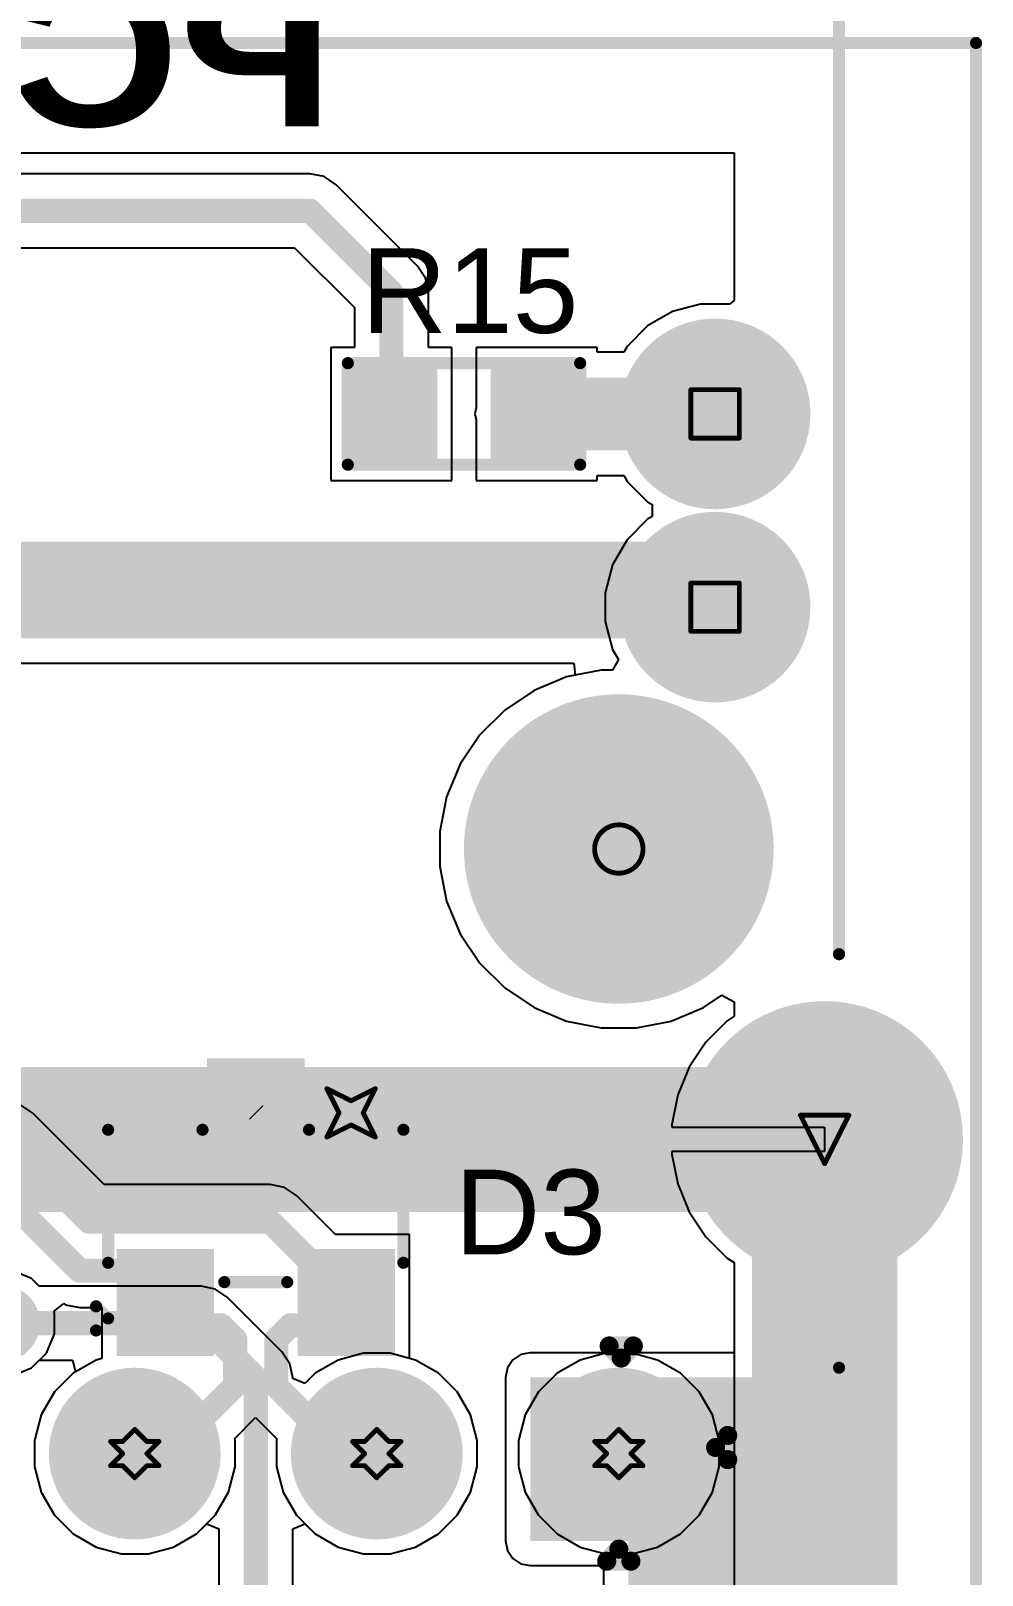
# Model space of a CAD drawing. Header units: inches. Extents: x -0.8 to 12, y -0.1 to 3.7.
# Drawn here: x 0.909 to 1.302, y 1.321 to 1.959 of the extents above; entities that cross this region are included whole.
import ezdxf

# ---------------------------------------------------------------- set-up
doc = ezdxf.new("R2010")
doc.units = ezdxf.units.IN
doc.header["$MEASUREMENT"] = 0
for name, color, linetype in [('Board Outline', 216, 'Continuous'), ('Bottom Layer', 5, 'Continuous'), ('Bottom Overlay', 54, 'Continuous'), ('Bottom Solder', 6, 'Continuous'), ('Drill Drawing', 1, 'Continuous'), ('Multi-Layer', 9, 'Continuous'), ('Pad Holes', 156, 'Continuous'), ('Top Layer', 1, 'Continuous'), ('Top Overlay', 2, 'Continuous'), ('Top Paste', 8, 'Continuous'), ('Top Solder', 216, 'Continuous'), ('Via Holes', 16, 'Continuous')]:
    doc.layers.add(name, color=color, linetype=linetype)
doc.styles.add('Arial', font='', dxfattribs={"height": 0.2})
doc.styles.add('Arial Black_Bold', font='', dxfattribs={"height": 0.2})
doc.styles.get('Arial').set_extended_font_data('Arial')
doc.styles.get('Arial Black_Bold').set_extended_font_data('Arial Black', bold=True)

# ---------------------------------------------------------------- blocks, each defined once
blk = doc.blocks.new('SOT_23_2')
at = {"layer": 'Top Layer'}
for points in [[(-0.01614, 0.05748), (0.01614, 0.05748), (0.01614, 0.02126), (-0.01614, 0.02126)], [(-0.05354, -0.02126), (-0.02126, -0.02126), (-0.02126, -0.05748), (-0.05354, -0.05748)], [(0.02126, -0.02126), (0.05354, -0.02126), (0.05354, -0.05748), (0.02126, -0.05748)]]:
    blk.add_hatch(color=1, dxfattribs=at).paths.add_polyline_path(points)
at = {"layer": 'Top Paste'}
for points in [[(-0.01614, 0.05748), (0.01614, 0.05748), (0.01614, 0.02126), (-0.01614, 0.02126)], [(-0.05354, -0.02126), (-0.02126, -0.02126), (-0.02126, -0.05748), (-0.05354, -0.05748)], [(0.02126, -0.02126), (0.05354, -0.02126), (0.05354, -0.05748), (0.02126, -0.05748)]]:
    blk.add_hatch(color=8, dxfattribs=at).paths.add_polyline_path(points)
at = {"layer": 'Top Solder'}
for points in [[(-0.02014, 0.06148), (0.02014, 0.06148), (0.02014, 0.01726), (-0.02014, 0.01726)], [(-0.05754, -0.01726), (-0.01726, -0.01726), (-0.01726, -0.06148), (-0.05754, -0.06148)], [(0.01726, -0.01726), (0.05754, -0.01726), (0.05754, -0.06148), (0.01726, -0.06148)]]:
    blk.add_hatch(color=216, dxfattribs=at).paths.add_polyline_path(points)
at = {"layer": 'Top Overlay', "const_width": 0.005}
for points in [[(-0.061, 0.032), (-0.022, 0.032)], [(-0.061, -0.023), (-0.061, 0.032)], [(0.022, 0.032), (0.061, 0.032)], [(0.061, -0.023), (0.061, 0.032)], [(-0.013, -0.031), (0.013, -0.031)], [(-0.066, -0.051), (-0.066, -0.041)], [(-0.066, -0.041), (-0.061, -0.046)], [(-0.066, -0.051), (-0.061, -0.046)]]:
    blk.add_lwpolyline(points, dxfattribs=at)
at = {"layer": 'Top Overlay', "const_width": 0.0025}
for points in [[(-0.06225, 0.032, 1), (-0.05975, 0.032, 1)], [(-0.06225, 0.032, 1), (-0.05975, 0.032, 1)], [(-0.02325, 0.032, 1), (-0.02075, 0.032, 1)], [(0.02075, 0.032, 1), (0.02325, 0.032, 1)], [(0.05975, 0.032, 1), (0.06225, 0.032, 1)], [(0.05975, 0.032, 1), (0.06225, 0.032, 1)], [(-0.06225, -0.023, 1), (-0.05975, -0.023, 1)], [(0.05975, -0.023, 1), (0.06225, -0.023, 1)], [(-0.01425, -0.031, 1), (-0.01175, -0.031, 1)], [(0.01175, -0.031, 1), (0.01425, -0.031, 1)], [(-0.06725, -0.041, 1), (-0.06475, -0.041, 1)], [(-0.06725, -0.041, 1), (-0.06475, -0.041, 1)], [(-0.06225, -0.046, 1), (-0.05975, -0.046, 1)], [(-0.06225, -0.046, 1), (-0.05975, -0.046, 1)], [(-0.06725, -0.051, 1), (-0.06475, -0.051, 1)], [(-0.06725, -0.051, 1), (-0.06475, -0.051, 1)]]:
    blk.add_lwpolyline(points, format="xyb", close=True, dxfattribs=at)
blk = doc.blocks.new('ARJM11D7_114_AB_EW2_B_5')
at = {"layer": 'Bottom Layer'}
h = blk.add_hatch(color=5, dxfattribs=at)
edge = h.paths.add_edge_path()
edge.add_arc((0.26476, 0.26142), 0.03543, 0, 360)
h = blk.add_hatch(color=5, dxfattribs=at)
edge = h.paths.add_edge_path()
edge.add_arc((0.26476, 0.1815), 0.03543, 0, 360)
h = blk.add_hatch(color=5, dxfattribs=at)
edge = h.paths.add_edge_path()
edge.add_arc((0.31004, -0.03858), 0.05315, 0, 360)
h = blk.add_hatch(color=5, dxfattribs=at)
edge = h.paths.add_edge_path()
edge.add_arc((0.025, -0.1685), 0.0315, 0, 360)
h = blk.add_hatch(color=5, dxfattribs=at)
edge = h.paths.add_edge_path()
edge.add_arc((0.125, -0.1685), 0.0315, 0, 360)
h = blk.add_hatch(color=5, dxfattribs=at)
edge = h.paths.add_edge_path()
edge.add_arc((0.225, -0.1685), 0.0315, 0, 360)
at = {"layer": 'Bottom Solder'}
h = blk.add_hatch(color=6, dxfattribs=at)
edge = h.paths.add_edge_path()
edge.add_arc((0.26476, 0.26142), 0.03943, 0, 360)
h = blk.add_hatch(color=6, dxfattribs=at)
edge = h.paths.add_edge_path()
edge.add_arc((0.26476, 0.1815), 0.03943, 0, 360)
h = blk.add_hatch(color=6, dxfattribs=at)
edge = h.paths.add_edge_path()
edge.add_arc((0.225, 0.0815), 0.004, 0, 360)
h = blk.add_hatch(color=6, dxfattribs=at)
edge = h.paths.add_edge_path()
edge.add_arc((0.31004, -0.03858), 0.05715, 0, 360)
h = blk.add_hatch(color=6, dxfattribs=at)
edge = h.paths.add_edge_path()
edge.add_arc((0.025, -0.1685), 0.0355, 0, 360)
h = blk.add_hatch(color=6, dxfattribs=at)
edge = h.paths.add_edge_path()
edge.add_arc((0.125, -0.1685), 0.0355, 0, 360)
h = blk.add_hatch(color=6, dxfattribs=at)
edge = h.paths.add_edge_path()
edge.add_arc((0.225, -0.1685), 0.0355, 0, 360)
at = {"layer": 'Multi-Layer'}
h = blk.add_hatch(color=9, dxfattribs=at)
edge = h.paths.add_edge_path()
edge.add_arc((0.26476, 0.26142), 0.03543, 0, 360)
h = blk.add_hatch(color=9, dxfattribs=at)
edge = h.paths.add_edge_path()
edge.add_arc((0.26476, 0.1815), 0.03543, 0, 360)
h = blk.add_hatch(color=9, dxfattribs=at)
edge = h.paths.add_edge_path()
edge.add_arc((0.31004, -0.03858), 0.05315, 0, 360)
h = blk.add_hatch(color=9, dxfattribs=at)
edge = h.paths.add_edge_path()
edge.add_arc((0.025, -0.1685), 0.0315, 0, 360)
h = blk.add_hatch(color=9, dxfattribs=at)
edge = h.paths.add_edge_path()
edge.add_arc((0.125, -0.1685), 0.0315, 0, 360)
h = blk.add_hatch(color=9, dxfattribs=at)
edge = h.paths.add_edge_path()
edge.add_arc((0.225, -0.1685), 0.0315, 0, 360)
at = {"layer": 'Pad Holes'}
h = blk.add_hatch(color=7, dxfattribs=at)
edge = h.paths.add_edge_path()
edge.add_arc((0.26476, 0.26142), 0.02047, 0, 360)
h = blk.add_hatch(color=7, dxfattribs=at)
edge = h.paths.add_edge_path()
edge.add_arc((0.26476, 0.1815), 0.02047, 0, 360)
h = blk.add_hatch(color=7, dxfattribs=at)
edge = h.paths.add_edge_path()
edge.add_arc((0.225, 0.0815), 0.06398, 0, 360)
h = blk.add_hatch(color=7, dxfattribs=at)
edge = h.paths.add_edge_path()
edge.add_arc((0.31004, -0.03858), 0.03346, 0, 360)
h = blk.add_hatch(color=7, dxfattribs=at)
edge = h.paths.add_edge_path()
edge.add_arc((0.025, -0.1685), 0.0185, 0, 360)
h = blk.add_hatch(color=7, dxfattribs=at)
edge = h.paths.add_edge_path()
edge.add_arc((0.125, -0.1685), 0.0185, 0, 360)
h = blk.add_hatch(color=7, dxfattribs=at)
edge = h.paths.add_edge_path()
edge.add_arc((0.225, -0.1685), 0.0185, 0, 360)
at = {"layer": 'Top Layer'}
h = blk.add_hatch(color=1, dxfattribs=at)
edge = h.paths.add_edge_path()
edge.add_arc((0.26476, 0.26142), 0.03543, 0, 360)
h = blk.add_hatch(color=1, dxfattribs=at)
edge = h.paths.add_edge_path()
edge.add_arc((0.26476, 0.1815), 0.03543, 0, 360)
h = blk.add_hatch(color=1, dxfattribs=at)
edge = h.paths.add_edge_path()
edge.add_arc((0.31004, -0.03858), 0.05315, 0, 360)
h = blk.add_hatch(color=1, dxfattribs=at)
edge = h.paths.add_edge_path()
edge.add_arc((0.025, -0.1685), 0.0315, 0, 360)
h = blk.add_hatch(color=1, dxfattribs=at)
edge = h.paths.add_edge_path()
edge.add_arc((0.125, -0.1685), 0.0315, 0, 360)
h = blk.add_hatch(color=1, dxfattribs=at)
edge = h.paths.add_edge_path()
edge.add_arc((0.225, -0.1685), 0.0315, 0, 360)
at = {"layer": 'Top Solder'}
h = blk.add_hatch(color=216, dxfattribs=at)
edge = h.paths.add_edge_path()
edge.add_arc((0.26476, 0.26142), 0.03943, 0, 360)
h = blk.add_hatch(color=216, dxfattribs=at)
edge = h.paths.add_edge_path()
edge.add_arc((0.26476, 0.1815), 0.03943, 0, 360)
h = blk.add_hatch(color=216, dxfattribs=at)
edge = h.paths.add_edge_path()
edge.add_arc((0.225, 0.0815), 0.004, 0, 360)
h = blk.add_hatch(color=216, dxfattribs=at)
edge = h.paths.add_edge_path()
edge.add_arc((0.31004, -0.03858), 0.05715, 0, 360)
h = blk.add_hatch(color=216, dxfattribs=at)
edge = h.paths.add_edge_path()
edge.add_arc((0.025, -0.1685), 0.0355, 0, 360)
h = blk.add_hatch(color=216, dxfattribs=at)
edge = h.paths.add_edge_path()
edge.add_arc((0.125, -0.1685), 0.0355, 0, 360)
h = blk.add_hatch(color=216, dxfattribs=at)
edge = h.paths.add_edge_path()
edge.add_arc((0.225, -0.1685), 0.0355, 0, 360)
at = {"layer": 'Bottom Overlay'}
for points, const_width in [([(0.316, 0.038), (0.316, 0.509)], 0.005), ([(0.221, -0.124), (0.226, -0.129)], 0.00787), ([(0.221, -0.124), (0.231, -0.124)], 0.00787), ([(0.226, -0.129), (0.231, -0.124)], 0.00787), ([(0.316, -0.3465), (0.316, -0.133)], 0.005), ([(0.265, -0.166), (0.27, -0.161)], 0.00787), ([(0.27, -0.171), (0.27, -0.161)], 0.00787), ([(0.265, -0.166), (0.27, -0.171)], 0.00787), ([(0.22, -0.213), (0.225, -0.208)], 0.00787), ([(0.225, -0.208), (0.23, -0.213)], 0.00787), ([(0.22, -0.213), (0.23, -0.213)], 0.00787)]:
    blk.add_lwpolyline(points, dxfattribs=dict(at, const_width=const_width))
for points, const_width in [([(0.31475, 0.038, 1), (0.31725, 0.038, 1)], 0.0025), ([(0.21903, -0.124, 1), (0.22297, -0.124, 1)], 0.00394), ([(0.21903, -0.124, 1), (0.22297, -0.124, 1)], 0.00394), ([(0.22903, -0.124, 1), (0.23297, -0.124, 1)], 0.00394), ([(0.22903, -0.124, 1), (0.23297, -0.124, 1)], 0.00394), ([(0.22403, -0.129, 1), (0.22797, -0.129, 1)], 0.00394), ([(0.22403, -0.129, 1), (0.22797, -0.129, 1)], 0.00394), ([(0.31475, -0.133, 1), (0.31725, -0.133, 1)], 0.0025), ([(0.26803, -0.161, 1), (0.27197, -0.161, 1)], 0.00394), ([(0.26803, -0.161, 1), (0.27197, -0.161, 1)], 0.00394), ([(0.26303, -0.166, 1), (0.26697, -0.166, 1)], 0.00394), ([(0.26303, -0.166, 1), (0.26697, -0.166, 1)], 0.00394), ([(0.26803, -0.171, 1), (0.27197, -0.171, 1)], 0.00394), ([(0.26803, -0.171, 1), (0.27197, -0.171, 1)], 0.00394), ([(0.22303, -0.208, 1), (0.22697, -0.208, 1)], 0.00394), ([(0.22303, -0.208, 1), (0.22697, -0.208, 1)], 0.00394), ([(0.21803, -0.213, 1), (0.22197, -0.213, 1)], 0.00394), ([(0.21803, -0.213, 1), (0.22197, -0.213, 1)], 0.00394), ([(0.22803, -0.213, 1), (0.23197, -0.213, 1)], 0.00394), ([(0.22803, -0.213, 1), (0.23197, -0.213, 1)], 0.00394)]:
    blk.add_lwpolyline(points, format="xyb", close=True, dxfattribs=dict(at, const_width=const_width))
at = {"layer": 'Bottom Overlay', "style": 'Arial Black_Bold', "text_generation_flag": 2}
blk.add_text('PCB Edge', height=0.06, rotation=360, dxfattribs=at).set_placement((0.10739, 0.38034))
blk = doc.blocks.new('RES_0603_39')
at = {"layer": 'Top Layer'}
for points in [[(-0.015, 0.0175), (-0.015, -0.0175), (-0.045, -0.0175), (-0.045, 0.0175)], [(0.045, 0.0175), (0.045, -0.0175), (0.015, -0.0175), (0.015, 0.0175)]]:
    blk.add_hatch(color=1, dxfattribs=at).paths.add_polyline_path(points)
at = {"layer": 'Top Paste'}
for points in [[(-0.015, 0.0175), (-0.015, -0.0175), (-0.045, -0.0175), (-0.045, 0.0175)], [(0.045, 0.0175), (0.045, -0.0175), (0.015, -0.0175), (0.015, 0.0175)]]:
    blk.add_hatch(color=8, dxfattribs=at).paths.add_polyline_path(points)
at = {"layer": 'Top Solder'}
for points in [[(-0.011, 0.0215), (-0.011, -0.0215), (-0.049, -0.0215), (-0.049, 0.0215)], [(0.049, 0.0215), (0.049, -0.0215), (0.011, -0.0215), (0.011, 0.0215)]]:
    blk.add_hatch(color=216, dxfattribs=at).paths.add_polyline_path(points)
at = {"layer": 'Top Overlay', "const_width": 0.005}
for points in [[(-0.048, 0.021), (-0.048, -0.021)], [(0.048, 0.021), (-0.048, 0.021)], [(0.048, 0.021), (0.048, -0.021)], [(0.048, -0.021), (-0.048, -0.021)]]:
    blk.add_lwpolyline(points, dxfattribs=at)
at = {"layer": 'Top Overlay', "const_width": 0.0025}
for points in [[(-0.04925, 0.021, 1), (-0.04675, 0.021, 1)], [(-0.04925, 0.021, 1), (-0.04675, 0.021, 1)], [(0.04675, 0.021, 1), (0.04925, 0.021, 1)], [(0.04675, 0.021, 1), (0.04925, 0.021, 1)], [(-0.04925, -0.021, 1), (-0.04675, -0.021, 1)], [(-0.04925, -0.021, 1), (-0.04675, -0.021, 1)], [(0.04675, -0.021, 1), (0.04925, -0.021, 1)], [(0.04675, -0.021, 1), (0.04925, -0.021, 1)]]:
    blk.add_lwpolyline(points, format="xyb", close=True, dxfattribs=at)

msp = doc.modelspace()

# ---------------------------------------------------------------- hatches: boundary and pattern name
at = {"layer": 'Bottom Layer'}
h = msp.add_hatch(color=5, dxfattribs=at)
edge = h.paths.add_edge_path()
edge.add_arc((1.041, 1.512), 0.01181, 0, 360)
at = {"layer": 'Bottom Solder'}
h = msp.add_hatch(color=6, dxfattribs=at)
edge = h.paths.add_edge_path()
edge.add_arc((1.041, 1.512), 0.01581, 0, 360)
h = msp.add_hatch(color=6, dxfattribs=at)
edge = h.paths.add_edge_path()
edge.add_arc((0.89661, 1.425), 0.01581, 0, 360)
at = {"layer": 'Top Layer'}
h = msp.add_hatch(color=1, dxfattribs=at)
edge = h.paths.add_edge_path()
edge.add_arc((1.041, 1.512), 0.01181, 0, 360)
for points in [[(1.115, 1.335), (1.22246, 1.335), (1.22246, 1.4026), (1.115, 1.4026)], [(1.15554, 1.045), (1.22246, 1.045), (1.22246, 1.4026), (1.15554, 1.4026)]]:
    msp.add_hatch(color=1, dxfattribs=at).paths.add_polyline_path(points)
at = {"layer": 'Top Solder'}
h = msp.add_hatch(color=216, dxfattribs=at)
edge = h.paths.add_edge_path()
edge.add_arc((1.041, 1.512), 0.01581, 0, 360)
h = msp.add_hatch(color=216, dxfattribs=at)
edge = h.paths.add_edge_path()
edge.add_arc((0.89661, 1.425), 0.01581, 0, 360)
at = {"layer": 'Via Holes'}
h = msp.add_hatch(color=7, dxfattribs=at)
edge = h.paths.add_edge_path()
edge.add_arc((1.041, 1.512), 0.00591, 0, 360)

# ---------------------------------------------------------------- linework, layer by layer
at = {"layer": 'Board Outline', "const_width": 0.005}
for points in [[(0, 1.95441), (1.29921, 1.95441)], [(0, 1.95441), (1.29921, 1.95441)], [(1.29921, 0), (1.29921, 1.95441)], [(1.29921, 1.95441), (1.29921, 1.95441)]]:
    msp.add_lwpolyline(points, dxfattribs=at)
at = {"layer": 'Board Outline', "const_width": 0.0025}
msp.add_lwpolyline([(1.29796, 1.95441, 1), (1.30046, 1.95441, 1)], format="xyb", close=True, dxfattribs=at)
msp.add_lwpolyline([(1.29796, 1.95441, 1), (1.30046, 1.95441, 1)], format="xyb", close=True, dxfattribs=at)
msp.add_lwpolyline([(1.29796, 1.95441, 1), (1.30046, 1.95441, 1)], format="xyb", close=True, dxfattribs=at)
msp.add_lwpolyline([(1.29796, 1.95441, 1), (1.30046, 1.95441, 1)], format="xyb", close=True, dxfattribs=at)
msp.add_lwpolyline([(1.29796, 1.95441, 1), (1.30046, 1.95441, 1)], format="xyb", close=True, dxfattribs=at)
at = {"layer": 'Bottom Layer'}
for p, q in [((0.72019, 1.69793), (1.13303, 1.69793)), ((1.13004, 1.69224), (1.11657, 1.68666)), ((1.13353, 1.69293), (1.13004, 1.69224)), ((1.13303, 1.69793), (1.13353, 1.69293)), ((1.11657, 1.68666), (1.10446, 1.67856)), ((1.10446, 1.67856), (1.09415, 1.66826)), ((1.09415, 1.66826), (1.08606, 1.65614)), ((1.08606, 1.65614), (1.08048, 1.64268)), ((1.08048, 1.64268), (1.07764, 1.62839)), ((1.07764, 1.62839), (1.07764, 1.61382)), ((1.07764, 1.61382), (1.08048, 1.59952)), ((1.08048, 1.59952), (1.08606, 1.58606)), ((1.08606, 1.58606), (1.09415, 1.57395)), ((1.09415, 1.57395), (1.10446, 1.56364)), ((1.10446, 1.56364), (1.11657, 1.55555)), ((1.18665, 1.55555), (1.19423, 1.56061)), ((1.19423, 1.56061), (1.19923, 1.55793)), ((1.11657, 1.55555), (1.13004, 1.54997)), ((1.17319, 1.54997), (1.18665, 1.55555)), ((1.19923, 1.55197), (1.1964, 1.55008)), ((1.19923, 1.55793), (1.19923, 1.55197)), ((1.13004, 1.54997), (1.14433, 1.54713)), ((1.14433, 1.54713), (1.1589, 1.54713)), ((1.1589, 1.54713), (1.17319, 1.54997)), ((1.1964, 1.55008), (1.1876, 1.54128)), ((1.1876, 1.54128), (1.18069, 1.53094)), ((1.18069, 1.53094), (1.17593, 1.51944)), ((1.17593, 1.51944), (1.1735, 1.50724)), ((1.1735, 1.50724), (1.1735, 1.50602)), ((1.1735, 1.50602), (1.23665, 1.50602)), ((1.23665, 1.50602), (1.23665, 1.49602)), ((1.23665, 1.49602), (1.1735, 1.49602)), ((1.1735, 1.49602), (1.1735, 1.4948)), ((1.1735, 1.4948), (1.17593, 1.4826)), ((1.17593, 1.4826), (1.18069, 1.47111)), ((1.18069, 1.47111), (1.1876, 1.46077)), ((1.1876, 1.46077), (1.1964, 1.45197)), ((1.1964, 1.45197), (1.19923, 1.45008)), ((1.19923, 1.45008), (1.19923, 1.06347)), ((0.90897, 1.44349), (0.90095, 1.44681)), ((0.91217, 1.44029), (0.90897, 1.44349)), ((0.979, 1.44029), (0.91217, 1.44029)), ((0.98485, 1.43913), (0.979, 1.44029)), ((0.98981, 1.43581), (0.98485, 1.43913)), ((1.01243, 1.4132), (0.98981, 1.43581)), ((1.01574, 1.40824), (1.01243, 1.4132)), ((1.04615, 1.4126), (1.0356, 1.40977)), ((1.05708, 1.4126), (1.04615, 1.4126)), ((1.06763, 1.40977), (1.05708, 1.4126)), ((1.14615, 1.4126), (1.1356, 1.40977)), ((1.15708, 1.4126), (1.14615, 1.4126)), ((1.16763, 1.40977), (1.15708, 1.4126)), ((0.90095, 1.40319), (0.90897, 1.40651)), ((0.90897, 1.40651), (0.91217, 1.40971)), ((0.91217, 1.40971), (0.92583, 1.40971)), ((0.92583, 1.40971), (0.92712, 1.40488)), ((0.92712, 1.40488), (0.92613, 1.40431)), ((1.01691, 1.40239), (1.01574, 1.40824)), ((1.0356, 1.40977), (1.02613, 1.40431)), ((1.07709, 1.40431), (1.06763, 1.40977)), ((1.1356, 1.40977), (1.12613, 1.40431)), ((1.17709, 1.40431), (1.16763, 1.40977)), ((0.92613, 1.40431), (0.91841, 1.39658)), ((1.01691, 1.40215), (1.01691, 1.40239)), ((1.02191, 1.40008), (1.01691, 1.40215)), ((1.02613, 1.40431), (1.02191, 1.40008)), ((1.08482, 1.39658), (1.07709, 1.40431)), ((1.12613, 1.40431), (1.11841, 1.39658)), ((1.18482, 1.39658), (1.17709, 1.40431)), ((0.91841, 1.39658), (0.91295, 1.38712)), ((1.09028, 1.38712), (1.08482, 1.39658)), ((1.11841, 1.39658), (1.11295, 1.38712)), ((1.19028, 1.38712), (1.18482, 1.39658)), ((0.91295, 1.38712), (0.91012, 1.37657)), ((1.09311, 1.37657), (1.09028, 1.38712)), ((1.11295, 1.38712), (1.11012, 1.37657)), ((1.19311, 1.37657), (1.19028, 1.38712)), ((0.91012, 1.37657), (0.91012, 1.36564)), ((1.09311, 1.36564), (1.09311, 1.37657)), ((1.11012, 1.37657), (1.11012, 1.36564)), ((1.19311, 1.36564), (1.19311, 1.37657)), ((0.91012, 1.36564), (0.91295, 1.35509)), ((1.09028, 1.35509), (1.09311, 1.36564)), ((1.11012, 1.36564), (1.11295, 1.35509)), ((1.19028, 1.35509), (1.19311, 1.36564)), ((0.91295, 1.35509), (0.91841, 1.34562)), ((1.08482, 1.34562), (1.09028, 1.35509)), ((1.11295, 1.35509), (1.11841, 1.34562)), ((1.18482, 1.34562), (1.19028, 1.35509)), ((0.91841, 1.34562), (0.92613, 1.3379)), ((0.97709, 1.3379), (0.98132, 1.34212)), ((0.98132, 1.34212), (0.98632, 1.34005)), ((1.01691, 1.34005), (1.02191, 1.34212)), ((1.02191, 1.34212), (1.02613, 1.3379)), ((1.07709, 1.3379), (1.08482, 1.34562)), ((1.11841, 1.34562), (1.12613, 1.3379)), ((1.17709, 1.3379), (1.18482, 1.34562)), ((0.92613, 1.3379), (0.9356, 1.33243)), ((0.96763, 1.33243), (0.97709, 1.3379)), ((0.98632, 1.34005), (0.98632, 1.30996)), ((1.01691, 1.30996), (1.01691, 1.34005)), ((1.02613, 1.3379), (1.0356, 1.33243)), ((1.06763, 1.33243), (1.07709, 1.3379)), ((1.12613, 1.3379), (1.1356, 1.33243)), ((1.16763, 1.33243), (1.17709, 1.3379)), ((0.9356, 1.33243), (0.94615, 1.32961)), ((0.94615, 1.32961), (0.95708, 1.32961)), ((0.95708, 1.32961), (0.96763, 1.33243)), ((1.0356, 1.33243), (1.04615, 1.32961)), ((1.04615, 1.32961), (1.05708, 1.32961)), ((1.05708, 1.32961), (1.06763, 1.33243)), ((1.1356, 1.33243), (1.14615, 1.32961)), ((1.14615, 1.32961), (1.15708, 1.32961)), ((1.15708, 1.32961), (1.16763, 1.33243))]:
    msp.add_line(p, q, dxfattribs=at)
for points, const_width in [([(0.66185, 1.72819), (1.17594, 1.72819)], 0.04), ([(1.17594, 1.72819), (1.18303, 1.7211)], 0.04), ([(1.18303, 1.7211), (1.19138, 1.7211)], 0.04), ([(0.61657, 1.50102), (1.23665, 1.50102)], 0.06), ([(1.23665, 1.22577), (1.23665, 1.50102)], 0.06), ([(0.89661, 1.425), (0.979, 1.425)], 0.01), ([(0.979, 1.425), (1.00161, 1.40239)], 0.01), ([(1.00161, 1.2711), (1.00161, 1.40239)], 0.01)]:
    msp.add_lwpolyline(points, dxfattribs=dict(at, const_width=const_width))
for points, const_width in [([(1.16594, 1.72819, 1), (1.18594, 1.72819, 1)], 0.02), ([(1.16594, 1.72819, 1), (1.18594, 1.72819, 1)], 0.02), ([(1.17303, 1.7211, 1), (1.19303, 1.7211, 1)], 0.02), ([(1.17303, 1.7211, 1), (1.19303, 1.7211, 1)], 0.02), ([(1.18138, 1.7211, 1), (1.20138, 1.7211, 1)], 0.02), ([(1.22165, 1.50102, 1), (1.25165, 1.50102, 1)], 0.03), ([(1.22165, 1.50102, 1), (1.25165, 1.50102, 1)], 0.03), ([(0.9765, 1.425, 1), (0.9815, 1.425, 1)], 0.005), ([(0.9765, 1.425, 1), (0.9815, 1.425, 1)], 0.005), ([(0.99911, 1.40239, 1), (1.00411, 1.40239, 1)], 0.005), ([(0.99911, 1.40239, 1), (1.00411, 1.40239, 1)], 0.005)]:
    msp.add_lwpolyline(points, format="xyb", close=True, dxfattribs=dict(at, const_width=const_width))
at = {"layer": 'Drill Drawing', "const_width": 0.002}
for points in [[(1.18138, 1.81102), (1.20138, 1.81102)], [(1.18138, 1.79102), (1.18138, 1.81102)], [(1.20138, 1.79102), (1.20138, 1.81102)], [(1.18138, 1.79102), (1.20138, 1.79102)], [(1.18138, 1.7311), (1.20138, 1.7311)], [(1.18138, 1.7111), (1.18138, 1.7311)], [(1.20138, 1.7111), (1.20138, 1.7311)], [(1.18138, 1.7111), (1.20138, 1.7111)], [(1.031, 1.522), (1.041, 1.517)], [(1.031, 1.522), (1.036, 1.512)], [(1.041, 1.517), (1.051, 1.522)], [(1.046, 1.512), (1.051, 1.522)], [(1.031, 1.502), (1.036, 1.512)], [(1.031, 1.502), (1.041, 1.507)], [(1.041, 1.507), (1.051, 1.502)], [(1.046, 1.512), (1.051, 1.502)], [(1.22665, 1.51102), (1.24665, 1.51102)], [(1.22665, 1.51102), (1.23665, 1.49102)], [(1.23665, 1.49102), (1.24665, 1.51102)], [(0.94661, 1.3761), (0.95161, 1.3811)], [(0.95161, 1.3811), (0.95661, 1.3761)], [(1.04661, 1.3761), (1.05161, 1.3811)], [(1.05161, 1.3811), (1.05661, 1.3761)], [(1.14661, 1.3761), (1.15161, 1.3811)], [(1.15161, 1.3811), (1.15661, 1.3761)], [(0.94161, 1.3761), (0.94661, 1.3711)], [(0.94161, 1.3761), (0.94661, 1.3761)], [(0.95661, 1.3761), (0.96161, 1.3761)], [(0.95661, 1.3711), (0.96161, 1.3761)], [(1.04161, 1.3761), (1.04661, 1.3711)], [(1.04161, 1.3761), (1.04661, 1.3761)], [(1.05661, 1.3761), (1.06161, 1.3761)], [(1.05661, 1.3711), (1.06161, 1.3761)], [(1.14161, 1.3761), (1.14661, 1.3711)], [(1.14161, 1.3761), (1.14661, 1.3761)], [(1.15661, 1.3761), (1.16161, 1.3761)], [(1.15661, 1.3711), (1.16161, 1.3761)], [(0.94161, 1.3661), (0.94661, 1.3711)], [(0.94161, 1.3661), (0.94661, 1.3661)], [(0.94661, 1.3661), (0.95161, 1.3611)], [(0.95161, 1.3611), (0.95661, 1.3661)], [(0.95661, 1.3711), (0.96161, 1.3661)], [(0.95661, 1.3661), (0.96161, 1.3661)], [(1.04161, 1.3661), (1.04661, 1.3711)], [(1.04161, 1.3661), (1.04661, 1.3661)], [(1.04661, 1.3661), (1.05161, 1.3611)], [(1.05161, 1.3611), (1.05661, 1.3661)], [(1.05661, 1.3711), (1.06161, 1.3661)], [(1.05661, 1.3661), (1.06161, 1.3661)], [(1.14161, 1.3661), (1.14661, 1.3711)], [(1.14161, 1.3661), (1.14661, 1.3661)], [(1.14661, 1.3661), (1.15161, 1.3611)], [(1.15161, 1.3611), (1.15661, 1.3661)], [(1.15661, 1.3711), (1.16161, 1.3661)], [(1.15661, 1.3661), (1.16161, 1.3661)]]:
    msp.add_lwpolyline(points, dxfattribs=at)
at = {"layer": 'Drill Drawing'}
for points, const_width in [([(1.18088, 1.81102, 1), (1.18188, 1.81102, 1)], 0.001), ([(1.18088, 1.81102, 1), (1.18188, 1.81102, 1)], 0.001), ([(1.20088, 1.81102, 1), (1.20188, 1.81102, 1)], 0.001), ([(1.20088, 1.81102, 1), (1.20188, 1.81102, 1)], 0.001), ([(1.18088, 1.79102, 1), (1.18188, 1.79102, 1)], 0.001), ([(1.18088, 1.79102, 1), (1.18188, 1.79102, 1)], 0.001), ([(1.20088, 1.79102, 1), (1.20188, 1.79102, 1)], 0.001), ([(1.20088, 1.79102, 1), (1.20188, 1.79102, 1)], 0.001), ([(1.18088, 1.7311, 1), (1.18188, 1.7311, 1)], 0.001), ([(1.18088, 1.7311, 1), (1.18188, 1.7311, 1)], 0.001), ([(1.20088, 1.7311, 1), (1.20188, 1.7311, 1)], 0.001), ([(1.20088, 1.7311, 1), (1.20188, 1.7311, 1)], 0.001), ([(1.18088, 1.7111, 1), (1.18188, 1.7111, 1)], 0.001), ([(1.18088, 1.7111, 1), (1.18188, 1.7111, 1)], 0.001), ([(1.20088, 1.7111, 1), (1.20188, 1.7111, 1)], 0.001), ([(1.20088, 1.7111, 1), (1.20188, 1.7111, 1)], 0.001), ([(1.16161, 1.6211, 1), (1.14161, 1.6211, 1)], 0.002), ([(1.14111, 1.6211, 1), (1.14211, 1.6211, 1)], 0.001), ([(1.16111, 1.6211, 1), (1.16211, 1.6211, 1)], 0.001), ([(1.0305, 1.522, 1), (1.0315, 1.522, 1)], 0.001), ([(1.0305, 1.522, 1), (1.0315, 1.522, 1)], 0.001), ([(1.0505, 1.522, 1), (1.0515, 1.522, 1)], 0.001), ([(1.0505, 1.522, 1), (1.0515, 1.522, 1)], 0.001), ([(1.0405, 1.517, 1), (1.0415, 1.517, 1)], 0.001), ([(1.0405, 1.517, 1), (1.0415, 1.517, 1)], 0.001), ([(1.0355, 1.512, 1), (1.0365, 1.512, 1)], 0.001), ([(1.0355, 1.512, 1), (1.0365, 1.512, 1)], 0.001), ([(1.0405, 1.507, 1), (1.0415, 1.507, 1)], 0.001), ([(1.0405, 1.507, 1), (1.0415, 1.507, 1)], 0.001), ([(1.0455, 1.512, 1), (1.0465, 1.512, 1)], 0.001), ([(1.0455, 1.512, 1), (1.0465, 1.512, 1)], 0.001), ([(1.22615, 1.51102, 1), (1.22715, 1.51102, 1)], 0.001), ([(1.22615, 1.51102, 1), (1.22715, 1.51102, 1)], 0.001), ([(1.24615, 1.51102, 1), (1.24715, 1.51102, 1)], 0.001), ([(1.24615, 1.51102, 1), (1.24715, 1.51102, 1)], 0.001), ([(1.0305, 1.502, 1), (1.0315, 1.502, 1)], 0.001), ([(1.0305, 1.502, 1), (1.0315, 1.502, 1)], 0.001), ([(1.0505, 1.502, 1), (1.0515, 1.502, 1)], 0.001), ([(1.0505, 1.502, 1), (1.0515, 1.502, 1)], 0.001), ([(1.23615, 1.49102, 1), (1.23715, 1.49102, 1)], 0.001), ([(1.23615, 1.49102, 1), (1.23715, 1.49102, 1)], 0.001), ([(0.95111, 1.3811, 1), (0.95211, 1.3811, 1)], 0.001), ([(0.95111, 1.3811, 1), (0.95211, 1.3811, 1)], 0.001), ([(1.05111, 1.3811, 1), (1.05211, 1.3811, 1)], 0.001), ([(1.05111, 1.3811, 1), (1.05211, 1.3811, 1)], 0.001), ([(1.15111, 1.3811, 1), (1.15211, 1.3811, 1)], 0.001), ([(1.15111, 1.3811, 1), (1.15211, 1.3811, 1)], 0.001), ([(0.94111, 1.3761, 1), (0.94211, 1.3761, 1)], 0.001), ([(0.94111, 1.3761, 1), (0.94211, 1.3761, 1)], 0.001), ([(0.94611, 1.3761, 1), (0.94711, 1.3761, 1)], 0.001), ([(0.94611, 1.3761, 1), (0.94711, 1.3761, 1)], 0.001), ([(0.95611, 1.3761, 1), (0.95711, 1.3761, 1)], 0.001), ([(0.95611, 1.3761, 1), (0.95711, 1.3761, 1)], 0.001), ([(0.96111, 1.3761, 1), (0.96211, 1.3761, 1)], 0.001), ([(0.96111, 1.3761, 1), (0.96211, 1.3761, 1)], 0.001), ([(1.04111, 1.3761, 1), (1.04211, 1.3761, 1)], 0.001), ([(1.04111, 1.3761, 1), (1.04211, 1.3761, 1)], 0.001), ([(1.04611, 1.3761, 1), (1.04711, 1.3761, 1)], 0.001), ([(1.04611, 1.3761, 1), (1.04711, 1.3761, 1)], 0.001), ([(1.05611, 1.3761, 1), (1.05711, 1.3761, 1)], 0.001), ([(1.05611, 1.3761, 1), (1.05711, 1.3761, 1)], 0.001), ([(1.06111, 1.3761, 1), (1.06211, 1.3761, 1)], 0.001), ([(1.06111, 1.3761, 1), (1.06211, 1.3761, 1)], 0.001), ([(1.14111, 1.3761, 1), (1.14211, 1.3761, 1)], 0.001), ([(1.14111, 1.3761, 1), (1.14211, 1.3761, 1)], 0.001), ([(1.14611, 1.3761, 1), (1.14711, 1.3761, 1)], 0.001), ([(1.14611, 1.3761, 1), (1.14711, 1.3761, 1)], 0.001), ([(1.15611, 1.3761, 1), (1.15711, 1.3761, 1)], 0.001), ([(1.15611, 1.3761, 1), (1.15711, 1.3761, 1)], 0.001), ([(1.16111, 1.3761, 1), (1.16211, 1.3761, 1)], 0.001), ([(1.16111, 1.3761, 1), (1.16211, 1.3761, 1)], 0.001), ([(0.94111, 1.3661, 1), (0.94211, 1.3661, 1)], 0.001), ([(0.94111, 1.3661, 1), (0.94211, 1.3661, 1)], 0.001), ([(0.94611, 1.3711, 1), (0.94711, 1.3711, 1)], 0.001), ([(0.94611, 1.3711, 1), (0.94711, 1.3711, 1)], 0.001), ([(0.94611, 1.3661, 1), (0.94711, 1.3661, 1)], 0.001), ([(0.94611, 1.3661, 1), (0.94711, 1.3661, 1)], 0.001), ([(0.95611, 1.3711, 1), (0.95711, 1.3711, 1)], 0.001), ([(0.95611, 1.3711, 1), (0.95711, 1.3711, 1)], 0.001), ([(0.95611, 1.3661, 1), (0.95711, 1.3661, 1)], 0.001), ([(0.95611, 1.3661, 1), (0.95711, 1.3661, 1)], 0.001), ([(0.96111, 1.3661, 1), (0.96211, 1.3661, 1)], 0.001), ([(0.96111, 1.3661, 1), (0.96211, 1.3661, 1)], 0.001), ([(1.04111, 1.3661, 1), (1.04211, 1.3661, 1)], 0.001), ([(1.04111, 1.3661, 1), (1.04211, 1.3661, 1)], 0.001), ([(1.04611, 1.3711, 1), (1.04711, 1.3711, 1)], 0.001), ([(1.04611, 1.3711, 1), (1.04711, 1.3711, 1)], 0.001), ([(1.04611, 1.3661, 1), (1.04711, 1.3661, 1)], 0.001), ([(1.04611, 1.3661, 1), (1.04711, 1.3661, 1)], 0.001), ([(1.05611, 1.3711, 1), (1.05711, 1.3711, 1)], 0.001), ([(1.05611, 1.3711, 1), (1.05711, 1.3711, 1)], 0.001), ([(1.05611, 1.3661, 1), (1.05711, 1.3661, 1)], 0.001), ([(1.05611, 1.3661, 1), (1.05711, 1.3661, 1)], 0.001), ([(1.06111, 1.3661, 1), (1.06211, 1.3661, 1)], 0.001), ([(1.06111, 1.3661, 1), (1.06211, 1.3661, 1)], 0.001), ([(1.14111, 1.3661, 1), (1.14211, 1.3661, 1)], 0.001), ([(1.14111, 1.3661, 1), (1.14211, 1.3661, 1)], 0.001), ([(1.14611, 1.3711, 1), (1.14711, 1.3711, 1)], 0.001), ([(1.14611, 1.3711, 1), (1.14711, 1.3711, 1)], 0.001), ([(1.14611, 1.3661, 1), (1.14711, 1.3661, 1)], 0.001), ([(1.14611, 1.3661, 1), (1.14711, 1.3661, 1)], 0.001), ([(1.15611, 1.3711, 1), (1.15711, 1.3711, 1)], 0.001), ([(1.15611, 1.3711, 1), (1.15711, 1.3711, 1)], 0.001), ([(1.15611, 1.3661, 1), (1.15711, 1.3661, 1)], 0.001), ([(1.15611, 1.3661, 1), (1.15711, 1.3661, 1)], 0.001), ([(1.16111, 1.3661, 1), (1.16211, 1.3661, 1)], 0.001), ([(1.16111, 1.3661, 1), (1.16211, 1.3661, 1)], 0.001), ([(0.95111, 1.3611, 1), (0.95211, 1.3611, 1)], 0.001), ([(0.95111, 1.3611, 1), (0.95211, 1.3611, 1)], 0.001), ([(1.05111, 1.3611, 1), (1.05211, 1.3611, 1)], 0.001), ([(1.05111, 1.3611, 1), (1.05211, 1.3611, 1)], 0.001), ([(1.15111, 1.3611, 1), (1.15211, 1.3611, 1)], 0.001), ([(1.15111, 1.3611, 1), (1.15211, 1.3611, 1)], 0.001)]:
    msp.add_lwpolyline(points, format="xyb", close=True, dxfattribs=dict(at, const_width=const_width))
at = {"layer": 'Top Layer'}
for p, q in [((0.54329, 1.909), (1.19923, 1.909)), ((1.19923, 1.909), (1.19923, 1.84789)), ((1.024, 1.90029), (0.61383, 1.90029)), ((1.02985, 1.89913), (1.024, 1.90029)), ((1.03481, 1.89581), (1.02985, 1.89913)), ((1.06845, 1.86218), (1.03481, 1.89581)), ((0.80246, 1.86971), (1.01767, 1.86971)), ((1.01767, 1.86971), (1.04234, 1.84503)), ((1.07177, 1.85722), (1.06845, 1.86218)), ((1.07293, 1.85136), (1.07177, 1.85722)), ((1.07293, 1.82852), (1.07293, 1.85136)), ((1.1854, 1.84646), (1.17384, 1.84336)), ((1.19736, 1.84646), (1.1854, 1.84646)), ((1.19923, 1.84789), (1.19736, 1.84646)), ((1.04234, 1.84503), (1.04234, 1.82852)), ((1.17384, 1.84336), (1.16348, 1.83738)), ((1.16348, 1.83738), (1.15502, 1.82892)), ((1.04234, 1.82852), (1.03264, 1.82852)), ((1.03264, 1.82852), (1.03264, 1.77352)), ((1.08264, 1.82852), (1.07293, 1.82852)), ((1.08264, 1.77352), (1.08264, 1.82852)), ((1.14264, 1.82852), (1.09264, 1.82852)), ((1.09264, 1.82852), (1.09264, 1.80349)), ((1.14264, 1.82651), (1.14264, 1.82852)), ((1.15363, 1.82651), (1.14264, 1.82651)), ((1.15502, 1.82892), (1.15363, 1.82651)), ((1.09264, 1.80349), (1.09215, 1.80102)), ((1.09215, 1.80102), (1.09264, 1.79856)), ((1.09264, 1.79856), (1.09264, 1.77352)), ((1.14264, 1.77352), (1.14264, 1.77553)), ((1.14264, 1.77553), (1.15363, 1.77553)), ((1.15363, 1.77553), (1.15502, 1.77313)), ((1.03264, 1.77352), (1.08264, 1.77352)), ((1.09264, 1.77352), (1.14264, 1.77352)), ((1.15502, 1.77313), (1.16348, 1.76467)), ((1.16348, 1.76467), (1.1654, 1.76356)), ((1.1654, 1.76356), (1.1654, 1.75856)), ((1.16348, 1.75746), (1.15502, 1.749)), ((1.1654, 1.75856), (1.16348, 1.75746)), ((1.15502, 1.749), (1.14904, 1.73864)), ((1.14904, 1.73864), (1.14594, 1.72708)), ((1.14594, 1.72708), (1.14594, 1.71512)), ((1.14594, 1.71512), (1.14904, 1.70357)), ((1.15144, 1.69941), (1.14894, 1.69508)), ((1.14904, 1.70357), (1.15144, 1.69941)), ((1.13004, 1.69224), (1.11657, 1.68666)), ((1.14433, 1.69508), (1.13004, 1.69224)), ((1.14894, 1.69508), (1.14433, 1.69508)), ((1.11657, 1.68666), (1.10446, 1.67856)), ((1.10446, 1.67856), (1.09415, 1.66826)), ((1.09415, 1.66826), (1.08606, 1.65614)), ((1.08606, 1.65614), (1.08048, 1.64268)), ((1.08048, 1.64268), (1.07764, 1.62839)), ((1.07764, 1.62839), (1.07764, 1.61382)), ((1.07764, 1.61382), (1.08048, 1.59952)), ((1.08048, 1.59952), (1.08606, 1.58606)), ((1.08606, 1.58606), (1.09415, 1.57395)), ((1.09415, 1.57395), (1.10446, 1.56364)), ((1.10446, 1.56364), (1.11657, 1.55555)), ((1.18665, 1.55555), (1.19423, 1.5606)), ((1.19423, 1.5606), (1.19923, 1.55793)), ((1.11657, 1.55555), (1.13004, 1.54997)), ((1.17319, 1.54997), (1.18665, 1.55555)), ((1.19923, 1.55197), (1.1964, 1.55008)), ((1.19923, 1.55793), (1.19923, 1.55197)), ((1.13004, 1.54997), (1.14433, 1.54713)), ((1.14433, 1.54713), (1.1589, 1.54713)), ((1.1589, 1.54713), (1.17319, 1.54997)), ((1.1964, 1.55008), (1.1876, 1.54128)), ((1.1876, 1.54128), (1.18069, 1.53094)), ((1.18069, 1.53094), (1.17593, 1.51944)), ((0.90946, 1.51184), (0.9045, 1.51515)), ((1.17593, 1.51944), (1.1735, 1.50724)), ((0.93898, 1.48232), (0.90946, 1.51184)), ((1.1735, 1.50724), (1.1735, 1.50602)), ((1.1735, 1.50602), (1.23665, 1.50602)), ((1.23665, 1.50602), (1.23665, 1.49602)), ((1.23665, 1.49602), (1.1735, 1.49602)), ((1.1735, 1.49602), (1.1735, 1.4948)), ((1.1735, 1.4948), (1.17593, 1.4826)), ((1.00759, 1.48232), (0.93898, 1.48232)), ((1.01344, 1.48115), (1.00759, 1.48232)), ((1.17593, 1.4826), (1.18069, 1.47111)), ((1.0184, 1.47784), (1.01344, 1.48115)), ((1.0345, 1.46174), (1.0184, 1.47784)), ((1.18069, 1.47111), (1.1876, 1.46077)), ((1.06516, 1.46174), (1.0345, 1.46174)), ((1.06516, 1.41043), (1.06516, 1.46174)), ((1.1876, 1.46077), (1.1964, 1.45197)), ((1.1964, 1.45197), (1.19923, 1.45008)), ((1.19923, 1.45008), (1.19923, 1.41279)), ((0.91823, 1.42981), (0.92227, 1.43313)), ((0.92227, 1.43313), (0.92301, 1.43263)), ((0.92301, 1.43263), (0.92886, 1.43147)), ((0.92886, 1.43147), (0.93807, 1.43147)), ((0.93807, 1.43147), (0.93807, 1.41043)), ((0.91843, 1.42934), (0.91823, 1.42981)), ((0.91843, 1.42066), (0.91843, 1.42934)), ((0.9151, 1.41265), (0.91843, 1.42066)), ((0.90897, 1.40651), (0.9151, 1.41265)), ((1.1111, 1.41202), (1.10779, 1.40981)), ((1.115, 1.41279), (1.1111, 1.41202)), ((1.19923, 1.41279), (1.115, 1.41279)), ((0.90095, 1.40319), (0.90897, 1.40651)), ((0.9356, 1.40977), (0.92613, 1.40431)), ((0.93807, 1.41043), (0.9356, 1.40977)), ((1.06763, 1.40977), (1.06516, 1.41043)), ((1.07709, 1.40431), (1.06763, 1.40977)), ((1.10558, 1.4065), (1.1048, 1.4026)), ((1.10779, 1.40981), (1.10558, 1.4065)), ((0.92613, 1.40431), (0.91841, 1.39658)), ((1.08482, 1.39658), (1.07709, 1.40431)), ((1.1048, 1.4026), (1.1048, 1.335)), ((0.91841, 1.39658), (0.91295, 1.38712)), ((1.09028, 1.38712), (1.08482, 1.39658)), ((0.91295, 1.38712), (0.91012, 1.37657)), ((0.99289, 1.37738), (1.00149, 1.38597)), ((1.00149, 1.38597), (1.01028, 1.37718)), ((1.09311, 1.37657), (1.09028, 1.38712)), ((0.91012, 1.37657), (0.91012, 1.36564)), ((0.99311, 1.37657), (0.99289, 1.37738)), ((0.99311, 1.36564), (0.99311, 1.37657)), ((1.01028, 1.37718), (1.01012, 1.37657)), ((1.01012, 1.37657), (1.01012, 1.36564)), ((1.09311, 1.36564), (1.09311, 1.37657)), ((0.91012, 1.36564), (0.91295, 1.35509)), ((0.99028, 1.35509), (0.99311, 1.36564)), ((1.01012, 1.36564), (1.01295, 1.35509)), ((1.09028, 1.35509), (1.09311, 1.36564)), ((0.91295, 1.35509), (0.91841, 1.34562)), ((0.98482, 1.34562), (0.99028, 1.35509)), ((1.01295, 1.35509), (1.01841, 1.34562)), ((1.08482, 1.34562), (1.09028, 1.35509)), ((0.91841, 1.34562), (0.92613, 1.3379)), ((0.97709, 1.3379), (0.98482, 1.34562)), ((1.01841, 1.34562), (1.02613, 1.3379)), ((1.07709, 1.3379), (1.08482, 1.34562)), ((0.92613, 1.3379), (0.9356, 1.33243)), ((0.96763, 1.33243), (0.97709, 1.3379)), ((1.02613, 1.3379), (1.0356, 1.33243)), ((1.06763, 1.33243), (1.07709, 1.3379)), ((1.1048, 1.335), (1.10558, 1.3311)), ((0.9356, 1.33243), (0.94615, 1.32961)), ((0.94615, 1.32961), (0.95708, 1.32961)), ((0.95708, 1.32961), (0.96763, 1.33243)), ((1.0356, 1.33243), (1.04615, 1.32961)), ((1.04615, 1.32961), (1.05708, 1.32961)), ((1.05708, 1.32961), (1.06763, 1.33243)), ((1.10558, 1.3311), (1.10779, 1.32779)), ((1.10779, 1.32779), (1.1111, 1.32558)), ((1.1111, 1.32558), (1.115, 1.3248)), ((1.115, 1.3248), (1.14534, 1.3248)), ((1.14534, 1.3248), (1.14534, 1.28756))]:
    msp.add_line(p, q, dxfattribs=at)
for points, const_width in [([(0.61383, 1.885), (1.024, 1.885)], 0.01), ([(1.024, 1.885), (1.05764, 1.85136)], 0.01), ([(1.05764, 1.80102), (1.05764, 1.85136)], 0.01), ([(1.11764, 1.80102), (1.19138, 1.80102)], 0.03), ([(1.00198, 1.512), (1.041, 1.512)], 0.02), ([(1.00161, 1.51237), (1.00198, 1.512)], 0.008), ([(0.89864, 1.50102), (0.93264, 1.46702)], 0.01), ([(0.8916, 1.48402), (0.92886, 1.44676)], 0.01), ([(0.93264, 1.46702), (1.00759, 1.46702)], 0.01), ([(1.00759, 1.46702), (1.03902, 1.4356)], 0.01), ([(0.92886, 1.44676), (0.94721, 1.44676)], 0.01), ([(0.94721, 1.44676), (0.94723, 1.44674)], 0.01), ([(0.94723, 1.44674), (0.95307, 1.44674)], 0.01), ([(0.95307, 1.44674), (0.96421, 1.4356)], 0.01), ([(0.96421, 1.43363), (0.96421, 1.4356)], 0.01), ([(0.96421, 1.43363), (0.97371, 1.42414)], 0.01), ([(1.02952, 1.42414), (1.03902, 1.43363)], 0.01), ([(1.03902, 1.43363), (1.03902, 1.4356)], 0.01), ([(0.97371, 1.42414), (0.98726, 1.42414)], 0.01), ([(0.98726, 1.42414), (0.99311, 1.41828)], 0.01), ([(1.01011, 1.41828), (1.01597, 1.42414)], 0.01), ([(1.01597, 1.42414), (1.02952, 1.42414)], 0.01), ([(0.99311, 1.39923), (0.99311, 1.41828)], 0.01), ([(1.01011, 1.39898), (1.01011, 1.41828)], 0.01), ([(0.96498, 1.3711), (0.99311, 1.39923)], 0.01), ([(1.01011, 1.39898), (1.03799, 1.3711)], 0.01), ([(0.95161, 1.3711), (0.96498, 1.3711)], 0.01), ([(1.03799, 1.3711), (1.05161, 1.3711)], 0.01)]:
    msp.add_lwpolyline(points, dxfattribs=dict(at, const_width=const_width))
for points, const_width in [([(1.0215, 1.885, 1), (1.0265, 1.885, 1)], 0.005), ([(1.0215, 1.885, 1), (1.0265, 1.885, 1)], 0.005), ([(1.05514, 1.85136, 1), (1.06014, 1.85136, 1)], 0.005), ([(1.05514, 1.85136, 1), (1.06014, 1.85136, 1)], 0.005), ([(1.11014, 1.80102, 1), (1.12514, 1.80102, 1)], 0.015), ([(1.18388, 1.80102, 1), (1.19888, 1.80102, 1)], 0.015), ([(1.05514, 1.80102, 1), (1.06014, 1.80102, 1)], 0.005), ([(0.99698, 1.512, 1), (1.00698, 1.512, 1)], 0.01), ([(1.036, 1.512, 1), (1.046, 1.512, 1)], 0.01), ([(0.99961, 1.51237, 1), (1.00361, 1.51237, 1)], 0.004), ([(0.99998, 1.512, 1), (1.00398, 1.512, 1)], 0.004), ([(0.93014, 1.46702, 1), (0.93514, 1.46702, 1)], 0.005), ([(0.93014, 1.46702, 1), (0.93514, 1.46702, 1)], 0.005), ([(1.00509, 1.46702, 1), (1.01009, 1.46702, 1)], 0.005), ([(1.00509, 1.46702, 1), (1.01009, 1.46702, 1)], 0.005), ([(0.92636, 1.44676, 1), (0.93136, 1.44676, 1)], 0.005), ([(0.92636, 1.44676, 1), (0.93136, 1.44676, 1)], 0.005), ([(0.94471, 1.44676, 1), (0.94971, 1.44676, 1)], 0.005), ([(0.94471, 1.44676, 1), (0.94971, 1.44676, 1)], 0.005), ([(0.94473, 1.44674, 1), (0.94973, 1.44674, 1)], 0.005), ([(0.94473, 1.44674, 1), (0.94973, 1.44674, 1)], 0.005), ([(0.95057, 1.44674, 1), (0.95557, 1.44674, 1)], 0.005), ([(0.95057, 1.44674, 1), (0.95557, 1.44674, 1)], 0.005), ([(0.96171, 1.4356, 1), (0.96671, 1.4356, 1)], 0.005), ([(0.96171, 1.4356, 1), (0.96671, 1.4356, 1)], 0.005), ([(0.96171, 1.43363, 1), (0.96671, 1.43363, 1)], 0.005), ([(0.96171, 1.43363, 1), (0.96671, 1.43363, 1)], 0.005), ([(1.03652, 1.4356, 1), (1.04152, 1.4356, 1)], 0.005), ([(1.03652, 1.4356, 1), (1.04152, 1.4356, 1)], 0.005), ([(1.03652, 1.43363, 1), (1.04152, 1.43363, 1)], 0.005), ([(1.03652, 1.43363, 1), (1.04152, 1.43363, 1)], 0.005), ([(0.9712, 1.42414, 1), (0.9762, 1.42414, 1)], 0.005), ([(0.9712, 1.42414, 1), (0.9762, 1.42414, 1)], 0.005), ([(0.98476, 1.42414, 1), (0.98976, 1.42414, 1)], 0.005), ([(0.98476, 1.42414, 1), (0.98976, 1.42414, 1)], 0.005), ([(1.01347, 1.42414, 1), (1.01847, 1.42414, 1)], 0.005), ([(1.01347, 1.42414, 1), (1.01847, 1.42414, 1)], 0.005), ([(1.02702, 1.42414, 1), (1.03202, 1.42414, 1)], 0.005), ([(1.02702, 1.42414, 1), (1.03202, 1.42414, 1)], 0.005), ([(0.99061, 1.41828, 1), (0.99561, 1.41828, 1)], 0.005), ([(0.99061, 1.41828, 1), (0.99561, 1.41828, 1)], 0.005), ([(1.00761, 1.41828, 1), (1.01261, 1.41828, 1)], 0.005), ([(1.00761, 1.41828, 1), (1.01261, 1.41828, 1)], 0.005), ([(0.99061, 1.39923, 1), (0.99561, 1.39923, 1)], 0.005), ([(0.99061, 1.39923, 1), (0.99561, 1.39923, 1)], 0.005), ([(1.00761, 1.39898, 1), (1.01261, 1.39898, 1)], 0.005), ([(1.00761, 1.39898, 1), (1.01261, 1.39898, 1)], 0.005), ([(0.94911, 1.3711, 1), (0.95411, 1.3711, 1)], 0.005), ([(0.96249, 1.3711, 1), (0.96749, 1.3711, 1)], 0.005), ([(0.96249, 1.3711, 1), (0.96749, 1.3711, 1)], 0.005), ([(1.03549, 1.3711, 1), (1.04049, 1.3711, 1)], 0.005), ([(1.03549, 1.3711, 1), (1.04049, 1.3711, 1)], 0.005), ([(1.04911, 1.3711, 1), (1.05411, 1.3711, 1)], 0.005)]:
    msp.add_lwpolyline(points, format="xyb", close=True, dxfattribs=dict(at, const_width=const_width))

# ---------------------------------------------------------------- block references
for name, p in [('ARJM11D7_114_AB_EW2_B_5', (0.92661, 1.53961)), ('SOT_23_2', (1.00161, 1.473))]:
    msp.add_blockref(name, p)
at = {"rotation": 180}
msp.add_blockref('RES_0603_39', (1.08764, 1.80102), dxfattribs=at)

# ---------------------------------------------------------------- texts
at = {"layer": 'Top Overlay', "style": 'Arial'}
for s, p in [('R15', (1.04526, 1.83451)), ('D3', (1.08384, 1.45351))]:
    msp.add_text(s, height=0.035, dxfattribs=at).set_placement(p)

doc.saveas('drawing.dxf')
